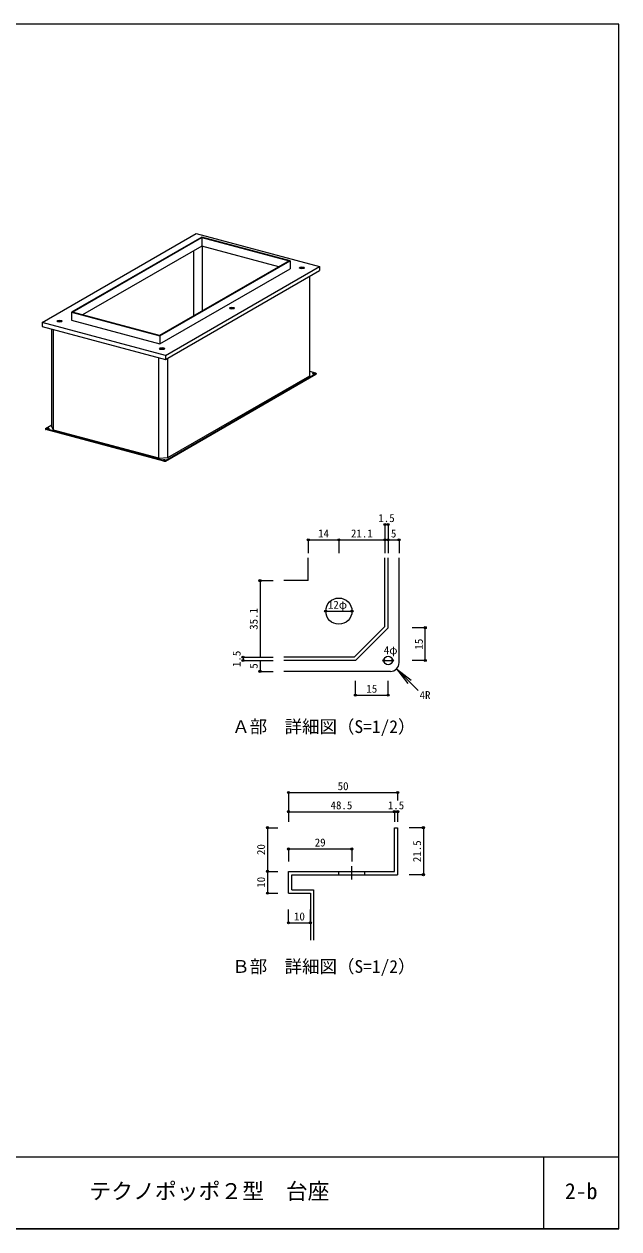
# Model space of a CAD drawing. Units: millimetres at full size, sheet at 1:10, with parts at other scales. Extents: x -4472 to 3992, y -1263 to 1497.
# Drawn here: x -1835 to -472, y -1263 to 1497 of the extents above; entities that cross this region are included whole.
import ezdxf
from ezdxf.enums import TextEntityAlignment as Align

# ---------------------------------------------------------------- set-up
doc = ezdxf.new("R2010")
doc.units = ezdxf.units.MM
doc.header["$LTSCALE"] = 10
doc.header["$PDMODE"] = 32
doc.header["$PDSIZE"] = 5
doc.linetypes.add('CHAIN1', pattern=[8, 5, -1, 1, -1])
doc.linetypes.add('DASHED1', pattern=[1.8, 1.2, -0.6])
for name, color, linetype in [('0-1_SUS', 7, 'Continuous'), ('0-F_図面枠', 7, 'Continuous'), ('E-1_SUS', 7, 'Continuous'), ('E-9_SUS寸法', 3, 'Continuous')]:
    doc.layers.add(name, color=color, linetype=linetype)
doc.layers.add('E-0_FRP', color=4, linetype='Continuous', lineweight=18)
doc.layers.add('E-A_タイトル', color=7, linetype='Continuous', lineweight=18)
doc.styles.add('ＭＳ ゴシック', font='')
doc.styles.get('ＭＳ ゴシック').set_extended_font_data('MS Gothic')

msp = doc.modelspace()

# ---------------------------------------------------------------- linework, layer by layer
at = {"layer": '0-1_SUS'}
for p, q in [((-1793.6, 813.57), (-1440.58, 1017.38)), ((-1427.81, 1009.26), (-1726.21, 836.98)), ((-1724.12, 837.13), (-1427.41, 1008.44)), ((-1440.58, 1017.38), (-1157.94, 941.64)), ((-1440.58, 1017.38), (-1157.94, 941.64)), ((-1225.33, 955.01), (-1427.81, 1009.26)), ((-1225.33, 955.01), (-1427.81, 1009.26)), ((-1427.41, 1008.44), (-1227.41, 954.85)), ((-1427.41, 1008.44), (-1427.41, 988.67)), ((-1427.41, 988.67), (-1700.74, 830.87)), ((-1445.51, 828.93), (-1445.51, 978.23)), ((-1250.8, 941.35), (-1427.41, 988.67)), ((-1425.88, 840.26), (-1425.88, 988.26)), ((-1227.41, 954.85), (-1524.12, 783.54)), ((-1523.73, 782.73), (-1225.33, 955.01)), ((-1510.95, 737.83), (-1157.94, 941.64)), ((-1225.33, 955.01), (-1225.33, 936.62)), ((-1157.94, 941.64), (-1157.94, 932.45)), ((-1523.73, 764.34), (-1225.33, 936.62)), ((-1510.95, 728.64), (-1157.94, 932.45)), ((-1180.28, 691.63), (-1180.28, 919.55)), ((-1726.21, 836.98), (-1523.73, 782.73)), ((-1726.21, 836.98), (-1523.73, 782.73)), ((-1524.12, 783.54), (-1724.12, 837.13)), ((-1793.6, 813.57), (-1793.6, 804.37)), ((-1510.95, 737.83), (-1793.6, 813.57)), ((-1793.6, 804.37), (-1510.95, 728.64)), ((-1793.6, 804.37), (-1510.95, 728.64)), ((-1771.26, 575.38), (-1771.26, 798.39)), ((-1767.3, 567.18), (-1767.3, 797.33)), ((-1523.73, 782.73), (-1523.73, 764.34)), ((-1525.98, 502.52), (-1525.98, 732.67)), ((-1510.95, 737.83), (-1510.95, 728.64)), ((-1505.14, 504.07), (-1505.14, 731.99)), ((-1510.86, 497.28), (-1166.01, 696.37)), ((-1510.86, 495.9), (-1166.01, 694.99)), ((-1505.14, 504.07), (-1180.28, 691.63)), ((-1166.51, 697.46), (-1180.28, 701.15)), ((-1165.67, 696.82), (-1165.67, 695.44)), ((-1785.87, 570.19), (-1785.87, 568.81)), ((-1785.52, 570.63), (-1771.26, 578.87)), ((-1514.33, 497.02), (-1785, 569.54)), ((-1514.33, 495.64), (-1785, 568.16)), ((-1767.3, 567.18), (-1771.26, 575.38)), ((-1525.98, 502.52), (-1767.3, 567.18)), ((-1525.98, 502.52), (-1505.14, 504.07))]:
    msp.add_line(p, q, dxfattribs=at)
msp.add_lwpolyline([(-1726.21, 836.98), (-1726.21, 818.59), (-1523.73, 764.34)], dxfattribs=at)
for centre, major_axis in [((-1198.23, 938.64), (-6, 0)), ((-1358.41, 846.16), (-6, 0)), ((-1753.3, 816.57), (-6, 0)), ((-1518.59, 753.68), (-6, 0)), ((-1171.83, 696.51), (-2, 0)), ((-1779.7, 570.5), (-2, 0)), ((-1513.59, 499.2), (-2, 0))]:
    msp.add_ellipse(centre, major_axis=major_axis, ratio=0.39332, dxfattribs=at)
for centre, major_axis, start_param, end_param in [((-1198.23, 937.26), (-6, 0), 3.4381115, 5.9866665), ((-1358.41, 844.78), (-6, 0), 3.4381115, 5.9866665), ((-1753.3, 815.19), (-6, 0), 3.4381115, 5.9866665), ((-1518.59, 752.3), (-6, 0), 3.4381115, 5.9866665), ((-1171.83, 695.13), (-2, 0), 4.210298, 5.21448), ((-1167.67, 696.82), (-2, 0), 2.5435617, 4.0961019), ((-1167.67, 695.44), (-2, 0), 2.5435617, 3.1415927), ((-1783.87, 570.19), (-2, 0), 5.6851544, 7.2559507), ((-1783.87, 568.81), (-2, 0), 0, 0.9727654), ((-1779.7, 569.12), (-2, 0), 4.210298, 5.21448), ((-1513.59, 497.82), (-2, 0), 4.210298, 5.21448), ((-1512.93, 497.83), (2.5, 0), 4.114358, 5.6851544), ((-1512.93, 496.45), (2.5, 0), 4.114358, 5.6851544)]:
    msp.add_ellipse(centre, major_axis=major_axis, ratio=0.39332, start_param=start_param, end_param=end_param, dxfattribs=at)
at = {"layer": '0-F_図面枠'}
for p, q in [((-471.97, 1497.08), (-4471.97, 1497.08)), ((-471.97, -1262.92), (-471.97, 1497.08)), ((-471.97, -1098.58), (-4471.97, -1098.58)), ((-644.5, -1098.58), (-644.5, -1262.92)), ((-4471.97, -1262.92), (-471.97, -1262.92)), ((-471.97, -1262.92), (-4264.39, -1262.92))]:
    msp.add_line(p, q, dxfattribs=at)
at = {"layer": 'E-0_FRP'}
for p, q in [((-1183.57, 315.53), (-1113.57, 315.53)), ((-1113.57, 315.53), (-1008.07, 315.53))]:
    msp.add_line(p, q, dxfattribs=at)
at = {"layer": 'E-0_FRP', "color": 3, "linetype": 'CHAIN1'}
msp.add_line((-1083.84, -462.5), (-1083.84, -431.82), dxfattribs=at)
at = {"layer": 'E-0_FRP', "color": 7, "linetype": 'DASHED1'}
for p, q in [((-1113.84, -451.44), (-1113.84, -443.94)), ((-1053.84, -451.44), (-1053.84, -443.94))]:
    msp.add_line(p, q, dxfattribs=at)
at = {"layer": 'E-1_SUS'}
for p, q in [((-1183.57, 222.24), (-1183.57, 274.43)), ((-1008.07, 117.35), (-1008.07, 274.43)), ((-1000.57, 114.24), (-1000.57, 274.43)), ((-975.57, 34.24), (-975.57, 274.43)), ((-1183.57, 222.24), (-1239.3, 222.24)), ((-1078.68, 46.74), (-1008.07, 117.35)), ((-1075.57, 39.24), (-1000.57, 114.24)), ((-1078.68, 46.74), (-1239.3, 46.74)), ((-1075.57, 39.24), (-1239.3, 39.24)), ((-995.57, 14.24), (-1239.3, 14.24)), ((-1221.34, -451.44), (-978.84, -451.44)), ((-1221.34, -486.44), (-1221.34, -451.44)), ((-1228.84, -493.94), (-1178.84, -493.94)), ((-1221.34, -486.44), (-1171.34, -486.44)), ((-1178.84, -493.94), (-1178.84, -601.44)), ((-1171.34, -486.44), (-1171.34, -601.44))]:
    msp.add_line(p, q, dxfattribs=at)
for points in [[(-986.34, -443.94), (-986.34, -343.94), (-978.84, -343.94), (-978.84, -451.44)], [(-1228.84, -493.94), (-1228.84, -443.94), (-986.34, -443.94)]]:
    msp.add_lwpolyline(points, dxfattribs=at)
for centre, radius in [((-1113.57, 152.24), 30), ((-1000.57, 39.24), 10)]:
    msp.add_circle(centre, radius, dxfattribs=at)
msp.add_arc((-995.57, 34.24), 20, 270, 0, dxfattribs=at)
at = {"layer": 'E-9_SUS寸法', "color": 4}
for p, q in [((-1008.07, 350.8), (-1000.57, 350.8)), ((-1000.57, 315.53), (-975.57, 315.53)), ((-1294.08, 222.24), (-1294.08, 46.74)), ((-1143.57, 152.24), (-1083.57, 152.24)), ((-915.67, 39.24), (-915.67, 114.24)), ((-1333.09, 46.74), (-1333.09, 39.24)), ((-1294.08, 39.24), (-1294.08, 14.24)), ((-1010.57, 39.24), (-990.57, 39.24)), ((-1075.57, -40.15), (-1000.57, -40.15)), ((-1228.84, -263.32), (-978.84, -263.32)), ((-1228.84, -307.14), (-986.34, -307.14)), ((-986.34, -307.14), (-978.84, -307.14)), ((-1277.14, -343.94), (-1277.14, -443.94)), ((-919.82, -343.94), (-919.82, -451.44)), ((-1228.84, -392.44), (-1083.84, -392.44)), ((-1277.14, -443.94), (-1277.14, -493.94)), ((-1228.84, -561.85), (-1178.84, -561.85))]:
    msp.add_line(p, q, dxfattribs=at)
at = {"layer": 'E-9_SUS寸法'}
for p, q in [((-1008.07, 350.8), (-1008.07, 285.02)), ((-1000.57, 350.8), (-1000.57, 285.02)), ((-1183.57, 315.53), (-1183.57, 285.02)), ((-1113.57, 315.53), (-1113.57, 285.02)), ((-1008.07, 315.53), (-1008.07, 285.02)), ((-1000.57, 315.53), (-1000.57, 285.02)), ((-975.57, 315.53), (-975.57, 285.02)), ((-1294.08, 222.24), (-1264.23, 222.24)), ((-915.67, 114.24), (-945.52, 114.24)), ((-1333.09, 46.74), (-1264.23, 46.74)), ((-1333.09, 39.24), (-1264.23, 39.24)), ((-915.67, 39.24), (-945.52, 39.24)), ((-1294.08, 14.24), (-1264.23, 14.24)), ((-1075.57, -40.15), (-1075.57, -7.65)), ((-1000.57, -40.15), (-1000.57, -7.65)), ((-1228.84, -263.32), (-1228.84, -307.14)), ((-978.84, -263.32), (-978.84, -281.4)), ((-1228.84, -307.14), (-1228.84, -330.35)), ((-986.34, -307.14), (-986.34, -330.35)), ((-978.84, -307.14), (-978.84, -330.35)), ((-1277.14, -343.94), (-1253.07, -343.94)), ((-919.82, -343.94), (-952.22, -343.94)), ((-1228.84, -392.44), (-1228.84, -421.43)), ((-1083.84, -392.44), (-1083.84, -421.43)), ((-1277.14, -443.94), (-1253.07, -443.94)), ((-919.82, -451.44), (-952.22, -451.44)), ((-1277.14, -493.94), (-1253.07, -493.94)), ((-1228.84, -561.85), (-1228.84, -531.31)), ((-1178.84, -561.85), (-1178.84, -531.31))]:
    msp.add_line(p, q, dxfattribs=at)
at = {"layer": 'E-9_SUS寸法', "color": 7}
for q in [(-955.83, -13.28), (-948.04, -5.5), (-932.06, -29.27)]:
    msp.add_line((-981.43, 20.1), q, dxfattribs=at)
at = {"layer": 'E-9_SUS寸法', "color": 6}
for p in [(-1008.07, 350.8), (-1000.57, 350.8), (-1183.57, 315.53), (-1113.57, 315.53), (-1008.07, 315.53), (-1000.57, 315.53), (-975.57, 315.53), (-1294.08, 222.24), (-1143.57, 152.24), (-1083.57, 152.24), (-915.67, 114.24), (-1333.09, 46.74), (-1333.09, 39.24), (-1010.57, 39.24), (-990.57, 39.24), (-915.67, 39.24), (-1294.08, 14.24), (-1075.57, -40.15), (-1000.57, -40.15), (-1228.84, -263.32), (-978.84, -263.32), (-1228.84, -307.14), (-986.34, -307.14), (-978.84, -307.14), (-1277.14, -343.94), (-919.82, -343.94), (-1228.84, -392.44), (-1083.84, -392.44), (-1277.14, -443.94), (-919.82, -451.44), (-1277.14, -493.94), (-1228.84, -561.85), (-1178.84, -561.85)]:
    msp.add_point(p, dxfattribs=at)

# ---------------------------------------------------------------- texts
at = {"layer": '0-F_図面枠', "color": 6, "style": 'ＭＳ ゴシック'}
for s, p in [('テクノポッポ２型\u3000台座', (-1685.09, -1205.75)), ('2-b', (-595.73, -1205.75))]:
    msp.add_text(s, height=36.66, dxfattribs=at).set_placement(p, align=Align.BOTTOM_LEFT)
at = {"layer": 'E-0_FRP', "color": 3, "style": 'ＭＳ ゴシック'}
for s, p in [('14', (-1161.07, 315.53)), ('21.1', (-1085.82, 315.53))]:
    msp.add_text(s, height=18.33, dxfattribs=at).set_placement(p, align=Align.BOTTOM_LEFT)
at = {"layer": 'E-9_SUS寸法', "style": 'ＭＳ ゴシック'}
for s, p in [('1.5', (-1023.07, 350.8)), ('5', (-994.32, 315.53)), ('12φ', (-1138.57, 152.24)), ('4φ', (-1010.58, 48.09)), ('15', (-1050.57, -40.15)), ('4R', (-928.54, -54.88)), ('50', (-1116.34, -263.32)), ('48.5', (-1132.59, -307.14)), ('1.5', (-1001.34, -307.14)), ('29', (-1168.84, -392.44)), ('10', (-1216.34, -561.85))]:
    msp.add_text(s, height=18.33, dxfattribs=at).set_placement(p, align=Align.BOTTOM_LEFT)
for s, p in [('35.1', (-1294.08, 109.49)), ('15', (-915.67, 64.24)), ('1.5', (-1333.09, 24.24)), ('5', (-1294.08, 20.49)), ('20', (-1277.14, -406.44)), ('21.5', (-919.82, -422.69)), ('10', (-1277.14, -481.44))]:
    msp.add_text(s, height=18.33, rotation=90, dxfattribs=at).set_placement(p, align=Align.BOTTOM_LEFT)
at = {"layer": 'E-A_タイトル', "color": 2, "style": 'ＭＳ ゴシック'}
for s, p in [('Ａ部\u3000詳細図（S=1/2）', (-1357.87, -135.76)), ('Ｂ部\u3000詳細図（S=1/2）', (-1357.87, -685.18))]:
    msp.add_text(s, height=29.33, dxfattribs=at).set_placement(p, align=Align.BOTTOM_LEFT)

doc.saveas('drawing.dxf')
